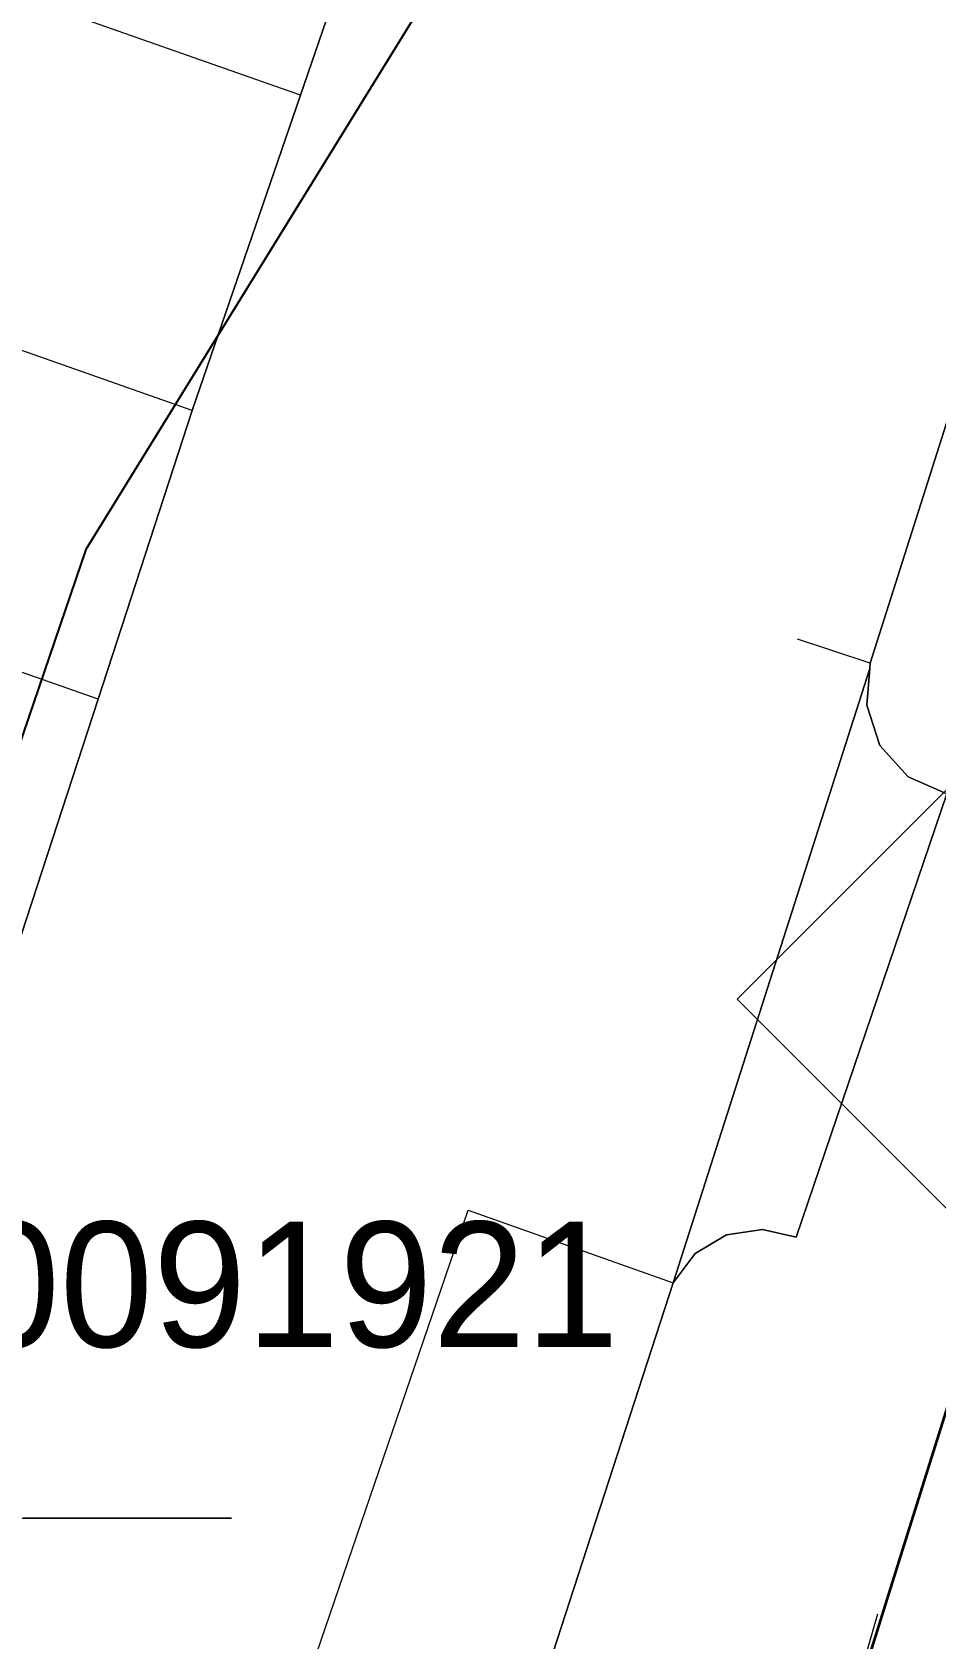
# Model space of a CAD drawing. Header units: metres. Extents: x 0 to 105485, y 0 to 425721.
# Drawn here: x 104697.43 to 104703.93, y 425187.9 to 425199.45 of the extents above; entities that cross this region are included whole.
import ezdxf
from ezdxf.enums import TextEntityAlignment as Align

# ---------------------------------------------------------------- set-up
doc = ezdxf.new("R2010")
doc.units = ezdxf.units.M
doc.header["$MEASUREMENT"] = 0
doc.linetypes.add('KG-PERCEEL-SO', pattern=[19, 5.5, -4, 5.5, -4])
for name, color, linetype, lineweight in [('B-XX-KG-GRENS_PERCEEL-G', 150, 'KG-PERCEEL-SO', 18), ('B-XX-MO-ONDERZOEK_SONDERING-G', 90, 'Continuous', 18), ('B-XX-MO-ONDERZOEK_SONDERING-T', 90, 'Continuous', 18), ('B-XX-OG-BEBOUWING-G', 7, 'Continuous', 35), ('B-XX-OG-GRENS-G', 7, 'Continuous', 18), ('B-XX-VH-OPENVERHARDING-G', 90, 'Continuous', 18), ('B-XX-VW-MARKERING-G', 7, 'Continuous', 18)]:
    doc.layers.add(name, color=color, linetype=linetype, lineweight=lineweight)
doc.layers.add('GIS-WEGVAKKEN', color=2, linetype='Continuous')

msp = doc.modelspace()

# ---------------------------------------------------------------- linework, layer by layer
at = {"layer": 'B-XX-KG-GRENS_PERCEEL-G', "ltscale": 0.5, "flags": 128}
msp.add_lwpolyline([(104701.407, 425180.884), (104704.661, 425192.021), (104705.39, 425194.475)], dxfattribs=at)
at = {"layer": 'B-XX-MO-ONDERZOEK_SONDERING-G', "color": 0, "true_color": 0xd62828}
for points in [[(104697.23, 425188.77, -13.509), (104697.48, 425188.77, -13.529), (104697.812, 425188.77, -13.549), (104698.026, 425188.77, -13.569), (104698.151, 425188.77, -13.589), (104698.224, 425188.77, -13.609), (104698.291, 425188.77, -13.629), (104698.333, 425188.77, -13.649), (104698.357, 425188.77, -13.669), (104698.379, 425188.77, -13.689), (104698.404, 425188.77, -13.709), (104698.428, 425188.77, -13.729), (104698.454, 425188.77, -13.749), (104698.465, 425188.77, -13.769), (104698.456, 425188.77, -13.789), (104698.429, 425188.77, -13.809), (104698.388, 425188.77, -13.829), (104698.343, 425188.77, -13.849), (104698.308, 425188.77, -13.869), (104698.269, 425188.77, -13.889), (104698.232, 425188.77, -13.909), (104698.203, 425188.77, -13.929), (104698.186, 425188.77, -13.949), (104698.164, 425188.77, -13.968), (104698.141, 425188.77, -13.988), (104698.118, 425188.77, -14.008), (104698.089, 425188.77, -14.028), (104698.061, 425188.77, -14.048), (104698.044, 425188.77, -14.068), (104698.019, 425188.77, -14.088), (104697.993, 425188.77, -14.108), (104697.973, 425188.77, -14.128), (104697.962, 425188.77, -14.148), (104697.948, 425188.77, -14.168), (104697.928, 425188.77, -14.188), (104697.909, 425188.77, -14.208), (104697.879, 425188.77, -14.228), (104697.853, 425188.77, -14.248), (104697.839, 425188.77, -14.268), (104697.819, 425188.77, -14.288), (104697.792, 425188.77, -14.308), (104697.768, 425188.77, -14.328), (104697.753, 425188.77, -14.348), (104697.734, 425188.77, -14.368), (104697.708, 425188.77, -14.388), (104697.687, 425188.77, -14.407), (104697.673, 425188.77, -14.427), (104697.655, 425188.77, -14.447), (104697.64, 425188.77, -14.467), (104697.632, 425188.77, -14.487), (104697.618, 425188.77, -14.507), (104697.596, 425188.77, -14.527), (104697.581, 425188.77, -14.547), (104697.554, 425188.77, -14.567), (104697.499, 425188.77, -14.587), (104697.451, 425188.77, -14.607), (104697.425, 425188.77, -14.627)], [(104697.348, 425188.77, -22.621), (104697.57, 425188.77, -22.641), (104697.676, 425188.77, -22.661), (104697.645, 425188.77, -22.681), (104697.622, 425188.77, -22.701), (104697.599, 425188.77, -22.721), (104697.576, 425188.77, -22.741), (104697.591, 425188.77, -22.76), (104697.54, 425188.77, -22.78), (104697.462, 425188.77, -22.8), (104697.412, 425188.77, -22.82)], [(104697.432, 425188.77, -22.382), (104697.496, 425188.77, -22.402), (104697.533, 425188.77, -22.422), (104697.586, 425188.77, -22.442), (104697.541, 425188.77, -22.462), (104697.46, 425188.77, -22.482), (104697.371, 425188.77, -22.502)], [(104697.382, 425188.77, -15.046), (104697.463, 425188.77, -15.066), (104697.516, 425188.77, -15.086), (104697.559, 425188.77, -15.106), (104697.624, 425188.77, -15.126), (104697.683, 425188.77, -15.146), (104697.738, 425188.77, -15.166), (104697.768, 425188.77, -15.186), (104697.807, 425188.77, -15.206), (104697.844, 425188.77, -15.225), (104697.859, 425188.77, -15.245), (104697.875, 425188.77, -15.265), (104697.893, 425188.77, -15.285), (104697.914, 425188.77, -15.305), (104697.927, 425188.77, -15.325), (104697.955, 425188.77, -15.345), (104697.996, 425188.77, -15.365), (104698.026, 425188.77, -15.385), (104698.062, 425188.77, -15.405), (104698.086, 425188.77, -15.425), (104698.095, 425188.77, -15.445), (104698.087, 425188.77, -15.465), (104698.077, 425188.77, -15.485), (104698.081, 425188.77, -15.505), (104698.079, 425188.77, -15.525), (104698.06, 425188.77, -15.545), (104698.039, 425188.77, -15.565), (104698.035, 425188.77, -15.584), (104698.041, 425188.77, -15.604), (104698.06, 425188.77, -15.624), (104698.091, 425188.77, -15.644), (104698.119, 425188.77, -15.664), (104698.159, 425188.77, -15.684), (104698.196, 425188.77, -15.704), (104698.209, 425188.77, -15.724), (104698.212, 425188.77, -15.744), (104698.221, 425188.77, -15.764), (104698.229, 425188.77, -15.784), (104698.225, 425188.77, -15.804), (104698.221, 425188.77, -15.824), (104698.206, 425188.77, -15.844), (104698.181, 425188.77, -15.864), (104698.137, 425188.77, -15.884), (104698.088, 425188.77, -15.904), (104698.03, 425188.77, -15.924), (104697.989, 425188.77, -15.943), (104697.947, 425188.77, -15.963), (104697.918, 425188.77, -15.983), (104697.902, 425188.77, -16.003), (104697.884, 425188.77, -16.023), (104697.869, 425188.77, -16.043), (104697.859, 425188.77, -16.063), (104697.85, 425188.77, -16.083), (104697.843, 425188.77, -16.103), (104697.838, 425188.77, -16.123), (104697.837, 425188.77, -16.143), (104697.845, 425188.77, -16.163), (104697.855, 425188.77, -16.183), (104697.866, 425188.77, -16.203), (104697.886, 425188.77, -16.223), (104697.913, 425188.77, -16.243), (104697.941, 425188.77, -16.263), (104697.989, 425188.77, -16.283), (104698.049, 425188.77, -16.302), (104698.099, 425188.77, -16.322), (104698.119, 425188.77, -16.342), (104698.14, 425188.77, -16.362), (104698.17, 425188.77, -16.382), (104698.198, 425188.77, -16.402), (104698.226, 425188.77, -16.422), (104698.229, 425188.77, -16.442), (104698.248, 425188.77, -16.462), (104698.254, 425188.77, -16.482), (104698.277, 425188.77, -16.502), (104698.261, 425188.77, -16.522), (104698.261, 425188.77, -16.542), (104698.239, 425188.77, -16.562), (104698.205, 425188.77, -16.582), (104698.191, 425188.77, -16.602), (104698.183, 425188.77, -16.622), (104698.189, 425188.77, -16.641), (104698.204, 425188.77, -16.661), (104698.229, 425188.77, -16.681), (104698.242, 425188.77, -16.701), (104698.254, 425188.77, -16.721), (104698.266, 425188.77, -16.741), (104698.308, 425188.77, -16.761), (104698.317, 425188.77, -16.781), (104698.333, 425188.77, -16.801), (104698.337, 425188.77, -16.821), (104698.321, 425188.77, -16.841), (104698.299, 425188.77, -16.861), (104698.281, 425188.77, -16.881), (104698.247, 425188.77, -16.901), (104698.249, 425188.77, -16.921), (104698.26, 425188.77, -16.941), (104698.288, 425188.77, -16.96), (104698.373, 425188.77, -16.98), (104698.453, 425188.77, -17), (104698.521, 425188.77, -17.02), (104698.614, 425188.77, -17.04), (104698.694, 425188.77, -17.06), (104698.735, 425188.77, -17.08), (104698.773, 425188.77, -17.1), (104698.808, 425188.77, -17.12), (104698.821, 425188.77, -17.14), (104698.795, 425188.77, -17.16), (104698.734, 425188.77, -17.18), (104698.666, 425188.77, -17.2), (104698.63, 425188.77, -17.22), (104698.567, 425188.77, -17.24), (104698.549, 425188.77, -17.26), (104698.599, 425188.77, -17.28), (104698.653, 425188.77, -17.299), (104698.747, 425188.77, -17.319), (104698.822, 425188.77, -17.339), (104698.853, 425188.77, -17.359), (104698.867, 425188.77, -17.379), (104698.853, 425188.77, -17.399), (104698.825, 425188.77, -17.419), (104698.755, 425188.77, -17.439), (104698.667, 425188.77, -17.459), (104698.59, 425188.77, -17.479), (104698.474, 425188.77, -17.499), (104698.34, 425188.77, -17.519), (104698.247, 425188.77, -17.539), (104698.197, 425188.77, -17.559), (104698.133, 425188.77, -17.579), (104698.072, 425188.77, -17.599), (104698.018, 425188.77, -17.618), (104697.985, 425188.77, -17.638), (104697.932, 425188.77, -17.658), (104697.886, 425188.77, -17.678), (104697.857, 425188.77, -17.698), (104697.831, 425188.77, -17.718), (104697.825, 425188.77, -17.738), (104697.831, 425188.77, -17.758), (104697.834, 425188.77, -17.778), (104697.835, 425188.77, -17.798), (104697.834, 425188.77, -17.818), (104697.835, 425188.77, -17.838), (104697.832, 425188.77, -17.858), (104697.827, 425188.77, -17.878), (104697.824, 425188.77, -17.898), (104697.814, 425188.77, -17.918), (104697.803, 425188.77, -17.938), (104697.799, 425188.77, -17.957), (104697.803, 425188.77, -17.977), (104697.813, 425188.77, -17.997), (104697.818, 425188.77, -18.017), (104697.817, 425188.77, -18.037), (104697.8, 425188.77, -18.057), (104697.785, 425188.77, -18.077), (104697.774, 425188.77, -18.097), (104697.76, 425188.77, -18.117), (104697.756, 425188.77, -18.137), (104697.761, 425188.77, -18.157), (104697.775, 425188.77, -18.177), (104697.794, 425188.77, -18.197), (104697.816, 425188.77, -18.217), (104697.831, 425188.77, -18.237), (104697.857, 425188.77, -18.257), (104697.892, 425188.77, -18.276), (104697.923, 425188.77, -18.296), (104697.964, 425188.77, -18.316), (104697.992, 425188.77, -18.336), (104698.001, 425188.77, -18.356), (104697.987, 425188.77, -18.376), (104697.96, 425188.77, -18.396), (104697.939, 425188.77, -18.416), (104697.929, 425188.77, -18.436), (104697.918, 425188.77, -18.456), (104697.913, 425188.77, -18.476), (104697.912, 425188.77, -18.496), (104697.915, 425188.77, -18.516), (104697.931, 425188.77, -18.536), (104697.969, 425188.77, -18.556), (104698.007, 425188.77, -18.576), (104698.057, 425188.77, -18.595), (104698.082, 425188.77, -18.615), (104698.084, 425188.77, -18.635), (104698.079, 425188.77, -18.655), (104698.06, 425188.77, -18.675), (104698.007, 425188.77, -18.695), (104697.952, 425188.77, -18.715), (104697.859, 425188.77, -18.735), (104697.787, 425188.77, -18.755), (104697.719, 425188.77, -18.775), (104697.662, 425188.77, -18.795), (104697.614, 425188.77, -18.815), (104697.605, 425188.77, -18.835), (104697.596, 425188.77, -18.855), (104697.587, 425188.77, -18.875), (104697.577, 425188.77, -18.895), (104697.618, 425188.77, -18.915), (104697.66, 425188.77, -18.934), (104697.665, 425188.77, -18.954), (104697.669, 425188.77, -18.974), (104697.646, 425188.77, -18.994), (104697.576, 425188.77, -19.014), (104697.486, 425188.77, -19.034), (104697.419, 425188.77, -19.054)], [(104697.426, 425188.77, -20.091), (104697.459, 425188.77, -20.111), (104697.508, 425188.77, -20.131), (104697.525, 425188.77, -20.15), (104697.516, 425188.77, -20.17), (104697.512, 425188.77, -20.19), (104697.51, 425188.77, -20.21), (104697.483, 425188.77, -20.23), (104697.46, 425188.77, -20.25), (104697.403, 425188.77, -20.27)], [(104697.408, 425188.77, 2.241), (104697.497, 425188.77, 2.221), (104697.581, 425188.77, 2.201), (104697.664, 425188.77, 2.181), (104697.665, 425188.77, 2.161), (104697.723, 425188.77, 2.141), (104697.788, 425188.77, 2.121), (104697.86, 425188.77, 2.101), (104697.937, 425188.77, 2.081), (104697.996, 425188.77, 2.061), (104698.04, 425188.77, 2.041), (104698.071, 425188.77, 2.021), (104698.111, 425188.77, 2.001), (104698.17, 425188.77, 1.981), (104698.26, 425188.77, 1.961), (104698.297, 425188.77, 1.941), (104698.291, 425188.77, 1.921), (104698.28, 425188.77, 1.901), (104698.271, 425188.77, 1.881), (104698.256, 425188.77, 1.861), (104698.223, 425188.77, 1.841), (104698.163, 425188.77, 1.821), (104698.061, 425188.77, 1.801), (104697.974, 425188.77, 1.781), (104697.884, 425188.77, 1.761), (104697.772, 425188.77, 1.741), (104697.68, 425188.77, 1.721), (104697.579, 425188.77, 1.701), (104697.504, 425188.77, 1.681), (104697.428, 425188.77, 1.661)], [(104697.419, 425188.77, -19.253), (104697.507, 425188.77, -19.273), (104697.588, 425188.77, -19.293), (104697.635, 425188.77, -19.313), (104697.663, 425188.77, -19.333), (104697.702, 425188.77, -19.353), (104697.753, 425188.77, -19.373), (104697.784, 425188.77, -19.393), (104697.788, 425188.77, -19.413), (104697.774, 425188.77, -19.433), (104697.757, 425188.77, -19.453), (104697.739, 425188.77, -19.473), (104697.704, 425188.77, -19.493), (104697.69, 425188.77, -19.513), (104697.676, 425188.77, -19.532), (104697.662, 425188.77, -19.552), (104697.704, 425188.77, -19.572), (104697.7, 425188.77, -19.592), (104697.682, 425188.77, -19.612), (104697.662, 425188.77, -19.632), (104697.627, 425188.77, -19.652), (104697.604, 425188.77, -19.672), (104697.591, 425188.77, -19.692), (104697.574, 425188.77, -19.712), (104697.577, 425188.77, -19.732), (104697.598, 425188.77, -19.752), (104697.64, 425188.77, -19.772), (104697.688, 425188.77, -19.792), (104697.721, 425188.77, -19.812), (104697.715, 425188.77, -19.832), (104697.663, 425188.77, -19.851), (104697.605, 425188.77, -19.871), (104697.555, 425188.77, -19.891), (104697.483, 425188.77, -19.911), (104697.438, 425188.77, -19.931), (104697.415, 425188.77, -19.951)], [(104697.426, 425188.77, -20.449), (104697.527, 425188.77, -20.469), (104697.63, 425188.77, -20.489), (104697.688, 425188.77, -20.509), (104697.711, 425188.77, -20.529), (104697.701, 425188.77, -20.549), (104697.7, 425188.77, -20.569), (104697.709, 425188.77, -20.589), (104697.731, 425188.77, -20.609), (104697.813, 425188.77, -20.629), (104697.811, 425188.77, -20.649), (104697.786, 425188.77, -20.669), (104697.803, 425188.77, -20.689), (104697.804, 425188.77, -20.709), (104697.857, 425188.77, -20.728), (104698.005, 425188.77, -20.748), (104698.142, 425188.77, -20.768), (104698.174, 425188.77, -20.788), (104698.167, 425188.77, -20.808), (104698.117, 425188.77, -20.828), (104698.117, 425188.77, -20.848), (104698.111, 425188.77, -20.868), (104698.06, 425188.77, -20.888), (104698.033, 425188.77, -20.908), (104698.039, 425188.77, -20.928), (104698.093, 425188.77, -20.948), (104698.219, 425188.77, -20.968), (104698.284, 425188.77, -20.988), (104698.295, 425188.77, -21.007), (104698.303, 425188.77, -21.027), (104698.292, 425188.77, -21.047), (104698.285, 425188.77, -21.067), (104698.257, 425188.77, -21.087), (104698.246, 425188.77, -21.107), (104698.217, 425188.77, -21.127), (104698.119, 425188.77, -21.147), (104698.1, 425188.77, -21.167), (104698.081, 425188.77, -21.187), (104698.062, 425188.77, -21.207), (104698.131, 425188.77, -21.227), (104698.174, 425188.77, -21.247), (104698.182, 425188.77, -21.266), (104698.11, 425188.77, -21.286), (104697.992, 425188.77, -21.306), (104697.923, 425188.77, -21.326), (104697.816, 425188.77, -21.346), (104697.685, 425188.77, -21.366), (104697.563, 425188.77, -21.386), (104697.556, 425188.77, -21.406), (104697.549, 425188.77, -21.426), (104697.542, 425188.77, -21.446), (104697.603, 425188.77, -21.466), (104697.648, 425188.77, -21.486), (104697.648, 425188.77, -21.506), (104697.629, 425188.77, -21.525), (104697.615, 425188.77, -21.545), (104697.602, 425188.77, -21.565), (104697.588, 425188.77, -21.585), (104697.562, 425188.77, -21.605), (104697.482, 425188.77, -21.625), (104697.422, 425188.77, -21.645)]]:
    msp.add_polyline3d(points, dxfattribs=at)
at = {"layer": 'B-XX-OG-BEBOUWING-G', "ltscale": 0.5}
msp.add_lwpolyline([(104717.058, 425192.904), (104705.543, 425194.454), (104703.712, 425188.621), (104703.148, 425186.824), (104703.073, 425186.587), (104702.638, 425185.199), (104702.291, 425184.094), (104701.781, 425182.47), (104701.389, 425181.221), (104701.295, 425180.922), (104715.408, 425180.356), (104715.837, 425180.316), (104716.057, 425182.612)], close=True, dxfattribs=at)
at = {"layer": 'B-XX-OG-GRENS-G'}
msp.add_polyline3d([(104707.5, 425197.5, 2.774), (104717.5, 425187.5, 3.362), (104712.5, 425182.5, 3.037), (104702.5, 425192.5, 2.479)], close=True, dxfattribs=at)
at = {"layer": 'B-XX-VH-OPENVERHARDING-G', "ltscale": 0.5}
for points in [[(104705.043, 425216.028), (104703.27, 425210.653), (104702.915, 425209.522), (104702.473, 425208.332), (104701.563, 425205.59), (104701.563, 425205.589), (104700.852, 425203.336), (104700.078, 425201.079), (104699.362, 425198.993), (104698.585, 425196.728), (104697.909, 425194.655), (104697.212, 425192.518), (104696.469, 425190.24), (104695.752, 425188.04), (104695.21, 425186.378), (104695.097, 425185.977), (104694.461, 425183.711), (104693.88, 425181.56), (104693.879, 425181.556), (104693.216, 425179.17), (104693.189, 425179.056), (104692.616, 425176.647), (104692.147, 425174.361)], [(104692.147, 425174.361), (104692.616, 425176.647), (104693.189, 425179.056), (104693.216, 425179.17), (104693.879, 425181.556), (104693.88, 425181.56), (104694.461, 425183.711), (104695.097, 425185.977), (104695.21, 425186.378), (104695.752, 425188.04), (104696.469, 425190.24), (104697.212, 425192.518), (104697.909, 425194.655), (104698.585, 425196.728), (104699.362, 425198.993), (104700.078, 425201.079)], [(104704.796, 425199.13), (104703.456, 425194.912), (104703.453, 425194.874), (104703.431, 425194.61), (104703.524, 425194.321), (104703.728, 425194.096), (104704.006, 425193.974), (104702.924, 425190.788), (104702.682, 425190.844), (104702.423, 425190.805), (104702.198, 425190.671), (104702.04, 425190.461), (104700.215, 425184.846), (104698.905, 425180.259), (104697.718, 425175.654)], [(104697.718, 425175.654), (104698.905, 425180.259), (104700.215, 425184.846), (104702.04, 425190.461), (104703.453, 425194.874), (104703.456, 425194.912), (104704.796, 425199.13)], [(104698.82, 425171.506), (104700.246, 425176.911), (104701.295, 425180.922), (104701.389, 425181.221), (104701.781, 425182.47), (104702.291, 425184.094), (104702.638, 425185.199), (104703.073, 425186.587), (104703.148, 425186.824), (104703.712, 425188.621), (104705.543, 425194.454)]]:
    msp.add_lwpolyline(points, dxfattribs=at)
msp.add_lwpolyline([(104704.006, 425193.974), (104703.728, 425194.096), (104703.524, 425194.321), (104703.431, 425194.61), (104703.453, 425194.874), (104702.04, 425190.461), (104702.198, 425190.671), (104702.423, 425190.805), (104702.682, 425190.844), (104702.924, 425190.788)], close=True, dxfattribs=at)
at = {"layer": 'B-XX-VW-MARKERING-G', "color": 0, "ltscale": 0.5, "true_color": 0x808080}
for points in [[(104699.362, 425198.993, 2.369), (104697.012, 425199.818, 2.323), (104694.663, 425200.643, 2.268)], [(104698.585, 425196.728, 2.342), (104696.216, 425197.56, 2.269), (104693.848, 425198.392, 2.234)], [(104697.909, 425194.655, 2.337), (104695.507, 425195.498, 2.251), (104693.105, 425196.341, 2.241)], [(104703.456, 425194.912, 2.488), (104702.934, 425195.086, 2.479)], [(104700.215, 425184.846, 2.527), (104698.646, 425185.366, 2.422), (104699.607, 425188.175, 2.427), (104700.568, 425190.983, 2.414), (104702.04, 425190.461, 2.473)]]:
    msp.add_polyline3d(points, dxfattribs=at)
at = {"layer": 'GIS-WEGVAKKEN'}
msp.add_lwpolyline([(104706.318, 425219.066), (104704.65, 425206.8), (104697.82, 425195.73), (104694.67, 425186.49), (104693.11, 425181.66), (104692.44, 425176.9), (104693.19, 425166.77), (104690.472, 425152.507)], dxfattribs=at)

# ---------------------------------------------------------------- texts
at = {"layer": 'B-XX-MO-ONDERZOEK_SONDERING-T', "color": 10, "lineweight": 18}
msp.add_text('CPT000000091921', height=0.9, dxfattribs=at).set_placement((104696.43, 425190.45), align=Align.MIDDLE_CENTER)

doc.saveas('drawing.dxf')
